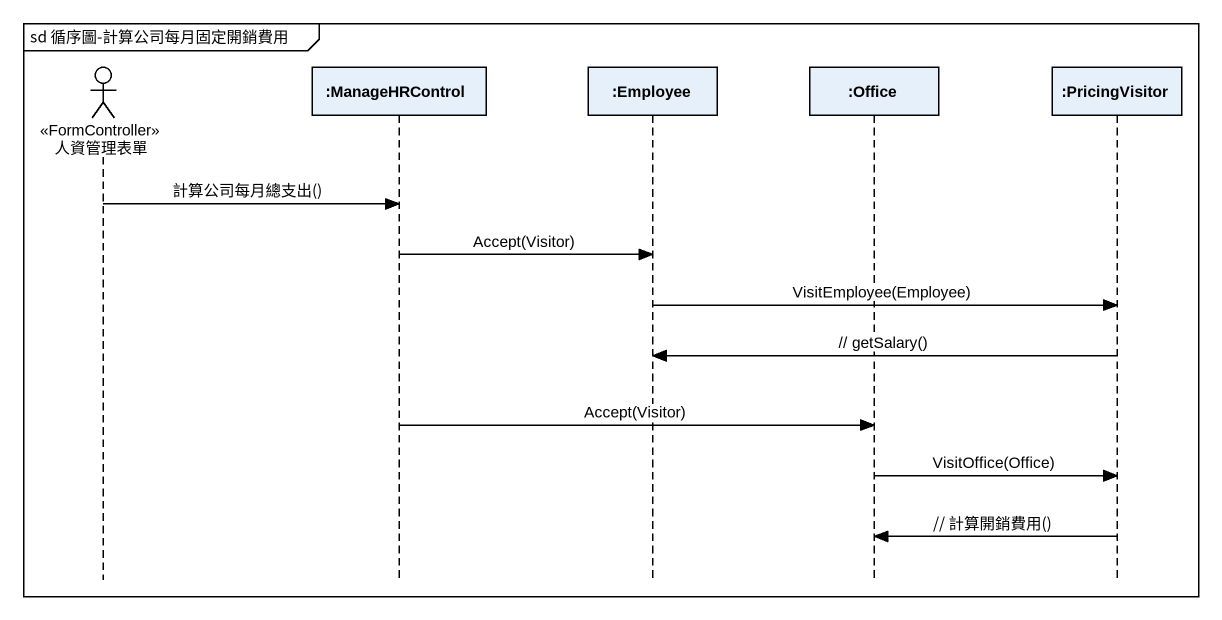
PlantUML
@startuml
mainframe sd 循序圖-計算公司每月固定開銷費用
hide footbox
actor 人資管理表單 <<FormController>>
participant ":ManageHRControl" as ManageHRControl
participant ":Employee" as Employee
participant ":Office" as Office
participant ":PricingVisitor" as PricingVisitor

人資管理表單 -> ManageHRControl : 計算公司每月總支出()
ManageHRControl -> Employee : Accept(Visitor)
Employee -> PricingVisitor : VisitEmployee(Employee)
PricingVisitor -> Employee : // getSalary()
ManageHRControl -> Office : Accept(Visitor)
Office -> PricingVisitor : VisitOffice(Office)
PricingVisitor -> Office : // 計算開銷費用()
@enduml
